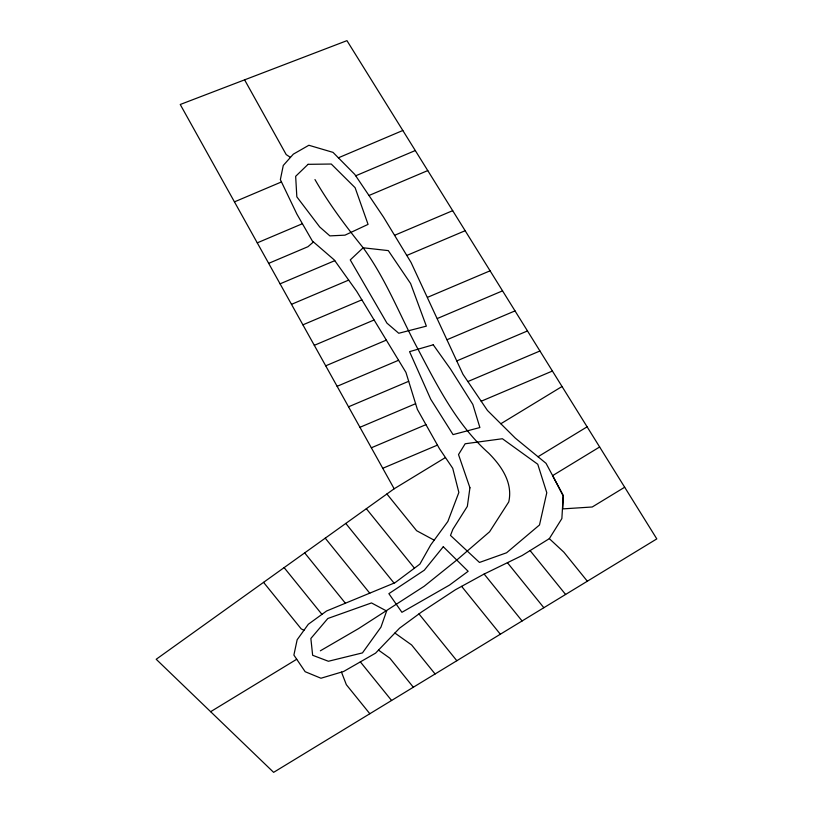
<?xml version="1.0" encoding="UTF-8"?>
<svg xmlns="http://www.w3.org/2000/svg" width="813" height="813" viewBox="0 0 813 813"><rect width="100%" height="100%" fill="white"/><g stroke="black" fill="none" stroke-linecap="round" stroke-linejoin="round"><path stroke-width="1.22" d="M549.324 538.653L561.864 518.572L563.246 495.432L546.031 463.319L515.31 438.126L487.475 410.484L462.963 374.305L411.063 262.487L383.512 217.101L354.753 174.378L333.025 152.377L308.869 145.263L293.341 154.145L283.27 165.466L280.363 179.632L296.867 214.063L312.334 240.983L334.285 259.947L356.704 291.349L405.931 372.374L417.374 409.396L439.498 448.746L452.729 468.278L458.867 492.434L447.851 521.489L430.738 544.893L419.884 564.11L394.976 582.738L326.572 611L308.31 624.262L297.151 639.75L293.889 655.075L305.17 671.711L320.962 678.235L343.665 671.457L375.586 653.134L399.59 628.144L421.612 611.976L455.443 589.74L483.644 574.293L522.109 555.543L549.324 538.653L563.866 552.179L587.342 581.214M313.452 241.949L307.975 246.695L268.676 263.351M394.163 488.776L156.198 659.272L273.625 772.35L656.802 538.897L346.958 40.65L180.242 104.491L394.163 488.776L445.453 457.536M500.838 423.746L562.027 386.51M538.013 456.743L587.108 426.825M599.638 446.987L552.627 475.625L563.216 496.011L562.687 508.897L592.25 506.987L624.669 487.231M210.638 711.69L296.725 659.252M320.342 650.807L358.574 628.591L424.183 586.254L457.15 559.75L489.578 531.793L508.755 501.916C513.094 482.81 501.479 466.001 488.643 453.115C457.17 425.169 437.801 386.764 418.451 350.068C400.067 315.983 386.155 279.205 363.157 247.782C345.657 226.095 328.879 203.748 314.966 179.551M234.449 201.868L281.461 181.939M338.391 157.803L402.821 130.487M355.718 175.791L415.291 150.537M257.264 242.853L302.416 223.717M369.051 195.466L427.76 170.578M280.079 283.839L334.793 260.648M394.559 235.313L452.689 210.669M291.491 304.336L348.675 280.099M406.795 255.455L465.148 230.719M302.903 324.834L361.846 299.845M314.306 345.322L374.061 319.997M427.587 297.304L490.087 270.81M325.718 365.82L386.277 340.139M437.364 318.493L502.546 290.851M337.121 386.307L398.553 360.271M447.079 339.702L515.015 310.901M348.533 406.805L408.685 381.307M456.804 360.901L527.485 330.942M359.935 427.303L415.616 403.695M467.871 381.551L539.944 350.992M371.348 447.79L425.951 424.65M481.205 401.226L552.413 371.033M382.76 468.288L437.445 445.107M303.95 630.319L301.166 628.835L263.564 582.352M434.183 540.178L416.612 530.706L386.907 493.979M290.454 157.387L286.206 154.592L244.601 79.847M394.894 633.032L411.602 644.943L435.087 673.977M378.502 650.105L389.854 658.195L413.339 687.229M530.096 550.584L565.594 594.466M507.424 562.698L543.846 607.718M484.142 574.049L522.088 620.969M461.621 586.356L500.341 634.221M366.348 508.704L414.447 568.175M345.789 523.44L394.061 583.114M418.969 613.906L456.835 660.725M325.241 538.165L369.793 593.246M304.682 552.891L345.464 603.317M284.123 567.626L321.938 614.374M360.352 661.873L391.581 700.481M369.834 713.733L346.348 684.698L341.48 672.107M469.934 487.78L467.343 506.367L452.882 529.273L450.493 535.432L479.477 562.454L506.59 552.769L539.497 524.974L546.783 492.719L537.759 464.253L502.404 438.735L465.158 443.766L458.512 454.569L469.934 487.78M386.622 611.01L380.941 627.169L362.456 652.9L328.401 661.264L312.649 655.278L310.861 638.49L327.822 618.49L371.49 602.931L386.622 611.01M443.288 546.732L424.295 570.208L388.868 593.663L401.917 612.311L449.559 585.055L468.146 571.295L443.288 546.732M308.066 164.328L295.658 176.319L296.836 196.837L319.733 226.99L329.865 235.882L344.986 235.16L368.065 224.378L355.118 187.712L331.277 164.033L308.066 164.328M363.157 247.782L350.261 259.916L386.937 323.127L398.746 333.269L426.358 326.145L410.606 283.524L388.299 250.607L363.157 247.782M433.238 344.793L409.559 351.653L430.727 399.244L453.054 434.609L479.883 427.536L472.82 404.407L450.493 369.031L433.238 344.793"/></g></svg>
